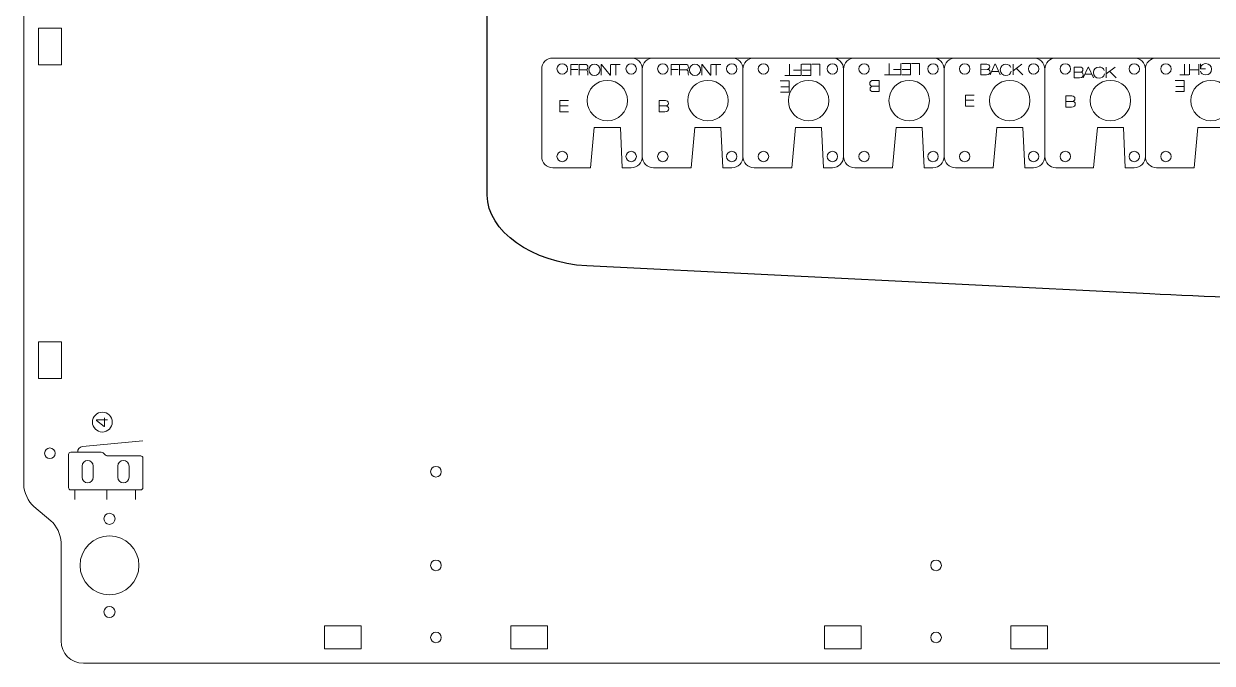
# Model space of a CAD drawing. Header units: millimetres. Extents: x 28 to 1172, y 29 to 868.
# Drawn here: x 28.5 to 283.6, y 29.5 to 166.8 of the extents above; entities that cross this region are included whole.
import ezdxf

# ---------------------------------------------------------------- set-up
doc = ezdxf.new("R2010")
doc.units = ezdxf.units.MM
doc.layers.get('0').update_dxf_attribs({"color": 1, "linetype": 'CONTINUOUS', "lineweight": 25, "true_color": 0xff0000})
for name, color, linetype, lineweight, true_color in [('E and B', 1, 'CONTINUOUS', 0, 0xff0000), ('E and B text', 7, 'CONTINUOUS', 0, 0x000000), ('New Cuts', 6, 'CONTINUOUS', 0, 0xff00ff), ('Text', 1, 'CONTINUOUS', 0, 0xff0000)]:
    doc.layers.add(name, color=color, linetype=linetype, lineweight=lineweight, true_color=true_color)

msp = doc.modelspace()

# ---------------------------------------------------------------- linework, layer by layer
at = {"color": 1, "true_color": 0xff0000}
for points in [[(127.98, 129.99), (127.98, 731.46)], [(270.18, 108.82), (149.33, 114.8)]]:
    msp.add_lwpolyline(points, dxfattribs=at)
for points in [[(149.33, 114.8), (137.59, 115.48), (127.98, 122.32), (127.98, 129.99)], [(303.9, 107.33), (297.11, 107.57), (281.94, 108.24), (270.18, 108.82)]]:
    msp.add_open_spline(points, degree=3, dxfattribs=at)
at = {"layer": 'E and B', "color": 1, "true_color": 0xff0000}
msp.add_line((142.07, 159.45), (310.05, 159.45), dxfattribs=at)
for points in [[(139.67, 157.05), (139.67, 138.28)], [(142.95, 157.11), (142.95, 157.11)], [(157.75, 157.11), (157.75, 157.11)], [(161.27, 157.05), (161.27, 138.28)], [(164.55, 157.11), (164.55, 157.11)], [(179.35, 157.11), (179.35, 157.11)], [(182.87, 157.05), (182.87, 138.28)], [(186.15, 157.11), (186.15, 157.11)], [(200.95, 157.11), (200.95, 157.11)], [(204.46, 157.05), (204.46, 138.28)], [(207.75, 157.11), (207.75, 157.11)], [(222.54, 157.11), (222.54, 157.11)], [(226.06, 157.05), (226.06, 138.28)], [(229.34, 157.11), (229.34, 157.11)], [(244.14, 157.11), (244.14, 157.11)], [(247.66, 157.05), (247.66, 138.28)], [(250.94, 157.11), (250.94, 157.11)], [(265.74, 157.11), (265.74, 157.11)], [(269.25, 157.05), (269.25, 138.28)], [(272.54, 157.11), (272.54, 157.11)], [(149.41, 150.31), (149.41, 150.31)], [(171.01, 150.31), (171.01, 150.31)], [(192.61, 150.31), (192.61, 150.31)], [(214.2, 150.31), (214.2, 150.31)], [(235.8, 150.31), (235.8, 150.31)], [(257.4, 150.31), (257.4, 150.31)], [(278.99, 150.31), (278.99, 150.31)], [(142.07, 135.88), (150.15, 135.88), (150.95, 144.55), (156.55, 144.55), (156.55, 144.55), (156.95, 135.88), (158.87, 135.88)], [(163.67, 135.88), (171.75, 135.88), (172.55, 144.55), (178.15, 144.55), (178.15, 144.55), (178.55, 135.88), (180.47, 135.88)], [(185.27, 135.88), (193.35, 135.88), (194.15, 144.55), (199.75, 144.55), (200.15, 135.88), (202.07, 135.88)], [(206.86, 135.88), (214.94, 135.88), (215.74, 144.55), (221.34, 144.55), (221.34, 144.55), (221.74, 135.88), (223.66, 135.88)], [(228.46, 135.88), (236.54, 135.88), (237.34, 144.55), (242.94, 144.55), (242.94, 144.55), (243.34, 135.88), (245.26, 135.88)], [(250.06, 135.88), (258.14, 135.88), (258.94, 144.55), (264.54, 144.55), (264.54, 144.55), (264.94, 135.88), (266.85, 135.88)], [(271.65, 135.88), (279.73, 135.88), (280.53, 144.55), (286.13, 144.55), (286.13, 144.55), (286.53, 135.88), (288.45, 135.88)], [(142.95, 138.31), (142.95, 138.31)], [(157.75, 138.31), (157.75, 138.31)], [(164.55, 138.31), (164.55, 138.31)], [(179.35, 138.31), (179.35, 138.31)], [(186.15, 138.31), (186.15, 138.31)], [(200.95, 138.31), (200.95, 138.31)], [(207.75, 138.31), (207.75, 138.31)], [(222.54, 138.31), (222.54, 138.31)], [(229.34, 138.31), (229.34, 138.31)], [(244.14, 138.31), (244.14, 138.31)], [(250.94, 138.31), (250.94, 138.31)], [(265.74, 138.31), (265.74, 138.31)], [(272.54, 138.31), (272.54, 138.31)]]:
    msp.add_lwpolyline(points, dxfattribs=at)
for points in [[(142.07, 159.45), (140.75, 159.45), (139.67, 158.38), (139.67, 157.05)], [(144.08, 158.23), (143.46, 158.23), (142.96, 157.73), (142.95, 157.11)], [(145.19, 157.1), (145.2, 157.72), (144.7, 158.22), (144.08, 158.23)], [(158.87, 158.23), (158.26, 158.23), (157.75, 157.73), (157.75, 157.11)], [(161.27, 157.05), (161.27, 158.38), (160.2, 159.45), (158.87, 159.45)], [(159.99, 157.1), (159.99, 157.72), (159.49, 158.22), (158.87, 158.23)], [(163.67, 159.45), (162.35, 159.45), (161.27, 158.38), (161.27, 157.05)], [(165.67, 158.23), (165.06, 158.23), (164.55, 157.73), (164.55, 157.11)], [(166.79, 157.1), (166.79, 157.72), (166.29, 158.22), (165.67, 158.23)], [(180.47, 158.23), (179.85, 158.23), (179.35, 157.73), (179.35, 157.11)], [(182.87, 157.05), (182.87, 158.38), (181.79, 159.45), (180.47, 159.45)], [(181.59, 157.1), (181.59, 157.72), (181.09, 158.22), (180.47, 158.23)], [(185.27, 159.45), (183.94, 159.45), (182.87, 158.38), (182.87, 157.05)], [(187.27, 158.23), (186.65, 158.23), (186.15, 157.73), (186.15, 157.11)], [(188.39, 157.1), (188.39, 157.72), (187.89, 158.22), (187.27, 158.23)], [(202.07, 158.23), (201.45, 158.23), (200.95, 157.73), (200.95, 157.11)], [(204.46, 157.05), (204.46, 158.38), (203.39, 159.45), (202.07, 159.45)], [(203.19, 157.1), (203.19, 157.72), (202.69, 158.22), (202.07, 158.23)], [(206.86, 159.45), (205.54, 159.45), (204.46, 158.38), (204.46, 157.05)], [(208.87, 158.23), (208.25, 158.23), (207.75, 157.73), (207.75, 157.11)], [(209.99, 157.1), (209.99, 157.72), (209.49, 158.22), (208.87, 158.23)], [(223.67, 158.23), (223.05, 158.23), (222.55, 157.73), (222.54, 157.11)], [(226.06, 157.05), (226.06, 158.38), (224.99, 159.45), (223.66, 159.45)], [(224.78, 157.1), (224.79, 157.72), (224.29, 158.22), (223.67, 158.23)], [(228.46, 159.45), (227.14, 159.45), (226.06, 158.38), (226.06, 157.05)], [(230.46, 158.23), (229.85, 158.23), (229.34, 157.73), (229.34, 157.11)], [(231.58, 157.1), (231.58, 157.72), (231.08, 158.22), (230.46, 158.23)], [(245.26, 158.23), (244.65, 158.23), (244.14, 157.73), (244.14, 157.11)], [(247.66, 157.05), (247.66, 158.38), (246.58, 159.45), (245.26, 159.45)], [(246.38, 157.1), (246.38, 157.72), (245.88, 158.22), (245.26, 158.23)], [(250.06, 159.45), (248.73, 159.45), (247.66, 158.38), (247.66, 157.05)], [(252.06, 158.23), (251.44, 158.23), (250.94, 157.73), (250.94, 157.11)], [(253.18, 157.1), (253.18, 157.72), (252.68, 158.22), (252.06, 158.23)], [(266.86, 158.23), (266.24, 158.23), (265.74, 157.73), (265.74, 157.11)], [(269.25, 157.05), (269.25, 158.38), (268.18, 159.45), (266.85, 159.45)], [(267.98, 157.1), (267.98, 157.72), (267.48, 158.22), (266.86, 158.23)], [(271.65, 159.45), (270.33, 159.45), (269.25, 158.38), (269.25, 157.05)], [(273.66, 158.23), (273.04, 158.23), (272.54, 157.73), (272.54, 157.11)], [(274.77, 157.1), (274.78, 157.72), (274.28, 158.22), (273.66, 158.23)], [(142.95, 157.11), (142.95, 156.49), (143.45, 155.99), (144.07, 155.99)], [(144.07, 155.99), (144.69, 155.98), (145.19, 156.48), (145.19, 157.1)], [(157.75, 157.11), (157.75, 156.49), (158.25, 155.99), (158.87, 155.99)], [(158.87, 155.99), (159.49, 155.98), (159.99, 156.48), (159.99, 157.1)], [(164.55, 157.11), (164.55, 156.49), (165.05, 155.99), (165.67, 155.99)], [(165.67, 155.99), (166.29, 155.98), (166.79, 156.48), (166.79, 157.1)], [(179.35, 157.11), (179.35, 156.49), (179.85, 155.99), (180.46, 155.99)], [(180.46, 155.99), (181.08, 155.98), (181.59, 156.48), (181.59, 157.1)], [(186.15, 157.11), (186.15, 156.49), (186.65, 155.99), (187.27, 155.99)], [(187.27, 155.99), (187.88, 155.98), (188.39, 156.48), (188.39, 157.1)], [(200.95, 157.11), (200.94, 156.49), (201.44, 155.99), (202.06, 155.99)], [(202.06, 155.99), (202.68, 155.98), (203.18, 156.48), (203.19, 157.1)], [(207.75, 157.11), (207.74, 156.49), (208.24, 155.99), (208.86, 155.99)], [(208.86, 155.99), (209.48, 155.98), (209.98, 156.48), (209.99, 157.1)], [(222.54, 157.11), (222.54, 156.49), (223.04, 155.99), (223.66, 155.99)], [(223.66, 155.99), (224.28, 155.98), (224.78, 156.48), (224.78, 157.1)], [(229.34, 157.11), (229.34, 156.49), (229.84, 155.99), (230.46, 155.99)], [(230.46, 155.99), (231.08, 155.98), (231.58, 156.48), (231.58, 157.1)], [(244.14, 157.11), (244.14, 156.49), (244.64, 155.99), (245.26, 155.99)], [(245.26, 155.99), (245.88, 155.98), (246.38, 156.48), (246.38, 157.1)], [(250.94, 157.11), (250.94, 156.49), (251.44, 155.99), (252.05, 155.99)], [(252.05, 155.99), (252.67, 155.98), (253.18, 156.48), (253.18, 157.1)], [(265.74, 157.11), (265.73, 156.49), (266.23, 155.99), (266.85, 155.99)], [(266.85, 155.99), (267.47, 155.98), (267.97, 156.48), (267.98, 157.1)], [(272.54, 157.11), (272.53, 156.49), (273.03, 155.99), (273.65, 155.99)], [(273.65, 155.99), (274.27, 155.98), (274.77, 156.48), (274.77, 157.1)], [(149.41, 150.31), (149.41, 152.7), (151.36, 154.65), (153.75, 154.65)], [(153.75, 154.65), (156.15, 154.65), (158.09, 152.7), (158.09, 150.31)], [(171.01, 150.31), (171.01, 152.7), (172.95, 154.65), (175.35, 154.65)], [(175.35, 154.65), (177.75, 154.65), (179.69, 152.7), (179.69, 150.31)], [(192.61, 150.31), (192.61, 152.7), (194.55, 154.65), (196.95, 154.65)], [(196.95, 154.65), (199.34, 154.65), (201.29, 152.7), (201.29, 150.31)], [(214.2, 150.31), (214.2, 152.7), (216.15, 154.65), (218.54, 154.65)], [(218.54, 154.65), (220.94, 154.65), (222.88, 152.7), (222.88, 150.31)], [(235.8, 150.31), (235.8, 152.7), (237.74, 154.65), (240.14, 154.65)], [(240.14, 154.65), (242.54, 154.65), (244.48, 152.7), (244.48, 150.31)], [(257.4, 150.31), (257.4, 152.7), (259.34, 154.65), (261.74, 154.65)], [(261.74, 154.65), (264.13, 154.65), (266.08, 152.7), (266.08, 150.31)], [(278.99, 150.31), (278.99, 152.7), (280.94, 154.65), (283.33, 154.65)], [(283.33, 154.65), (285.73, 154.65), (287.67, 152.7), (287.67, 150.31)], [(153.75, 145.97), (151.36, 145.97), (149.41, 147.91), (149.41, 150.31)], [(158.09, 150.31), (158.09, 147.91), (156.15, 145.97), (153.75, 145.97)], [(175.35, 145.97), (172.95, 145.97), (171.01, 147.91), (171.01, 150.31)], [(179.69, 150.31), (179.69, 147.91), (177.75, 145.97), (175.35, 145.97)], [(196.95, 145.97), (194.55, 145.97), (192.61, 147.91), (192.61, 150.31)], [(201.29, 150.31), (201.29, 147.91), (199.34, 145.97), (196.95, 145.97)], [(218.54, 145.97), (216.15, 145.97), (214.2, 147.91), (214.2, 150.31)], [(222.88, 150.31), (222.88, 147.91), (220.94, 145.97), (218.54, 145.97)], [(240.14, 145.97), (237.74, 145.97), (235.8, 147.91), (235.8, 150.31)], [(244.48, 150.31), (244.48, 147.91), (242.54, 145.97), (240.14, 145.97)], [(261.74, 145.97), (259.34, 145.97), (257.4, 147.91), (257.4, 150.31)], [(266.08, 150.31), (266.08, 147.91), (264.13, 145.97), (261.74, 145.97)], [(283.33, 145.97), (280.94, 145.97), (278.99, 147.91), (278.99, 150.31)], [(287.67, 150.31), (287.67, 147.91), (285.73, 145.97), (283.33, 145.97)], [(139.67, 138.28), (139.67, 136.95), (140.75, 135.88), (142.07, 135.88)], [(144.08, 139.42), (143.46, 139.43), (142.96, 138.93), (142.95, 138.31)], [(142.95, 138.31), (142.95, 137.69), (143.45, 137.19), (144.07, 137.19)], [(144.07, 137.19), (144.69, 137.18), (145.19, 137.68), (145.19, 138.3)], [(145.19, 138.3), (145.2, 138.92), (144.7, 139.42), (144.08, 139.42)], [(158.88, 139.43), (158.26, 139.43), (157.75, 138.93), (157.75, 138.31)], [(157.75, 138.31), (157.75, 137.69), (158.25, 137.19), (158.87, 137.19)], [(158.87, 137.19), (159.49, 137.18), (159.99, 137.68), (159.99, 138.3)], [(158.87, 135.88), (160.2, 135.88), (161.27, 136.95), (161.27, 138.28)], [(159.99, 138.3), (159.99, 138.92), (159.49, 139.42), (158.88, 139.43)], [(161.27, 138.28), (161.27, 136.95), (162.35, 135.88), (163.67, 135.88)], [(165.68, 139.42), (165.06, 139.43), (164.55, 138.93), (164.55, 138.31)], [(164.55, 138.31), (164.55, 137.69), (165.05, 137.19), (165.67, 137.19)], [(165.67, 137.19), (166.29, 137.18), (166.79, 137.68), (166.79, 138.3)], [(166.79, 138.3), (166.79, 138.92), (166.29, 139.42), (165.68, 139.42)], [(180.47, 139.43), (179.85, 139.43), (179.35, 138.93), (179.35, 138.31)], [(179.35, 138.31), (179.35, 137.69), (179.85, 137.19), (180.46, 137.19)], [(180.46, 137.19), (181.08, 137.18), (181.59, 137.68), (181.59, 138.3)], [(181.59, 138.3), (181.59, 138.92), (181.09, 139.42), (180.47, 139.43)], [(180.47, 135.88), (181.79, 135.88), (182.87, 136.95), (182.87, 138.28)], [(182.87, 138.28), (182.87, 136.95), (183.94, 135.88), (185.27, 135.88)], [(187.27, 139.42), (186.65, 139.43), (186.15, 138.93), (186.15, 138.31)], [(186.15, 138.31), (186.15, 137.69), (186.65, 137.19), (187.27, 137.19)], [(188.39, 138.3), (188.39, 138.92), (187.89, 139.42), (187.27, 139.42)], [(187.27, 137.19), (187.88, 137.18), (188.39, 137.68), (188.39, 138.3)], [(200.95, 138.31), (200.94, 137.69), (201.44, 137.19), (202.06, 137.19)], [(202.07, 139.43), (201.45, 139.43), (200.95, 138.93), (200.95, 138.31)], [(202.06, 137.19), (202.68, 137.18), (203.18, 137.68), (203.19, 138.3)], [(203.19, 138.3), (203.19, 138.92), (202.69, 139.42), (202.07, 139.43)], [(202.07, 135.88), (203.39, 135.88), (204.46, 136.95), (204.46, 138.28)], [(204.46, 138.28), (204.46, 136.95), (205.54, 135.88), (206.86, 135.88)], [(207.75, 138.31), (207.74, 137.69), (208.24, 137.19), (208.86, 137.19)], [(208.87, 139.42), (208.25, 139.43), (207.75, 138.93), (207.75, 138.31)], [(208.86, 137.19), (209.48, 137.18), (209.98, 137.68), (209.99, 138.3)], [(209.99, 138.3), (209.99, 138.92), (209.49, 139.42), (208.87, 139.42)], [(223.67, 139.43), (223.05, 139.43), (222.55, 138.93), (222.54, 138.31)], [(222.54, 138.31), (222.54, 137.69), (223.04, 137.19), (223.66, 137.19)], [(223.66, 137.19), (224.28, 137.18), (224.78, 137.68), (224.78, 138.3)], [(223.66, 135.88), (224.99, 135.88), (226.06, 136.95), (226.06, 138.28)], [(224.78, 138.3), (224.79, 138.92), (224.29, 139.42), (223.67, 139.43)], [(226.06, 138.28), (226.06, 136.95), (227.14, 135.88), (228.46, 135.88)], [(230.47, 139.42), (229.85, 139.43), (229.34, 138.93), (229.34, 138.31)], [(229.34, 138.31), (229.34, 137.69), (229.84, 137.19), (230.46, 137.19)], [(230.46, 137.19), (231.08, 137.18), (231.58, 137.68), (231.58, 138.3)], [(231.58, 138.3), (231.58, 138.92), (231.08, 139.42), (230.47, 139.42)], [(245.26, 139.43), (244.64, 139.43), (244.14, 138.93), (244.14, 138.31)], [(244.14, 138.31), (244.14, 137.69), (244.64, 137.19), (245.25, 137.19)], [(245.25, 137.19), (245.87, 137.18), (246.38, 137.68), (246.38, 138.3)], [(246.38, 138.3), (246.38, 138.92), (245.88, 139.42), (245.26, 139.43)], [(245.26, 135.88), (246.58, 135.88), (247.66, 136.95), (247.66, 138.28)], [(247.66, 138.28), (247.66, 136.95), (248.73, 135.88), (250.06, 135.88)], [(252.06, 139.42), (251.44, 139.43), (250.94, 138.93), (250.94, 138.31)], [(250.94, 138.31), (250.94, 137.69), (251.44, 137.19), (252.05, 137.19)], [(252.05, 137.19), (252.67, 137.18), (253.18, 137.68), (253.18, 138.3)], [(253.18, 138.3), (253.18, 138.92), (252.68, 139.42), (252.06, 139.42)], [(265.74, 138.31), (265.73, 137.69), (266.23, 137.19), (266.85, 137.19)], [(266.86, 139.43), (266.24, 139.43), (265.74, 138.93), (265.74, 138.31)], [(266.85, 137.19), (267.47, 137.18), (267.97, 137.68), (267.98, 138.3)], [(266.85, 135.88), (268.18, 135.88), (269.25, 136.95), (269.25, 138.28)], [(267.98, 138.3), (267.98, 138.92), (267.48, 139.42), (266.86, 139.43)], [(269.25, 138.28), (269.25, 136.95), (270.33, 135.88), (271.65, 135.88)], [(272.54, 138.31), (272.53, 137.69), (273.03, 137.19), (273.65, 137.19)], [(273.66, 139.42), (273.04, 139.43), (272.54, 138.93), (272.54, 138.31)], [(273.65, 137.19), (274.27, 137.18), (274.77, 137.68), (274.78, 138.3)], [(274.78, 138.3), (274.78, 138.92), (274.28, 139.42), (273.66, 139.42)]]:
    msp.add_open_spline(points, degree=3, dxfattribs=at)
at = {"layer": 'E and B text', "color": 5, "true_color": 0x0000ff}
for points in [[(214.27, 158.24), (214.27, 155.84)], [(216.73, 158.24), (216.73, 155.84), (215.05, 155.84)], [(216.94, 158.24), (218.83, 158.24), (218.83, 155.84), (216.96, 155.84)], [(219.06, 158.24), (220.75, 158.24), (220.75, 155.84)], [(282.16, 157.11), (281.07, 157.11), (281.07, 158.19)], [(145.9, 155.77), (145.9, 158.07), (147.51, 158.07)], [(145.9, 157), (147.42, 157)], [(147.68, 155.77), (147.68, 158.07), (148.94, 158.07)], [(149.03, 156.88), (147.68, 156.88)], [(149.03, 156.89), (149.03, 156.88)], [(151, 158.12), (151, 158.12)], [(152.46, 155.77), (152.46, 158.07), (152.54, 158.07), (154.35, 155.77), (154.43, 155.77), (154.43, 158.07)], [(154.56, 158.07), (156.54, 158.07)], [(155.56, 155.77), (155.56, 158.07)], [(167.47, 155.77), (167.47, 158.07), (169.08, 158.07)], [(167.47, 157), (168.99, 157)], [(169.25, 155.77), (169.25, 158.07), (170.52, 158.07)], [(170.6, 156.88), (169.25, 156.88)], [(170.6, 156.89), (170.6, 156.89)], [(172.57, 158.12), (172.57, 158.12)], [(174.03, 155.77), (174.03, 158.07), (174.11, 158.07), (175.93, 155.77), (176, 155.77), (176, 158.07)], [(176.13, 158.07), (178.11, 158.07)], [(177.13, 155.77), (177.13, 158.07)], [(193.9, 155.72), (191.83, 155.72)], [(192.86, 158.12), (192.86, 155.72)], [(195.33, 158.12), (195.33, 155.72), (193.64, 155.72)], [(195.33, 156.84), (193.74, 156.84)], [(195.54, 158.12), (197.43, 158.12), (197.43, 155.72), (195.56, 155.72)], [(197.43, 156.84), (195.63, 156.84)], [(197.66, 158.12), (199.34, 158.12), (199.34, 155.72)], [(215.31, 155.84), (213.24, 155.84)], [(216.73, 156.96), (215.15, 156.96)], [(218.83, 156.96), (217.04, 156.96)], [(233.96, 158.12), (235.21, 158.12)], [(235.13, 155.82), (233.96, 155.82), (233.96, 158.12), (233.96, 158.12)], [(235.32, 157.02), (233.96, 157.03)], [(235.32, 157.02), (235.32, 157.02)], [(235.9, 155.82), (236.96, 158.12), (237.04, 158.12), (238.1, 155.82)], [(237.75, 156.58), (236.25, 156.58)], [(240.85, 156.68), (242.74, 158.12)], [(240.85, 155.82), (240.85, 158.12)], [(241.55, 157.21), (242.95, 155.82)], [(253.96, 157.52), (255.21, 157.52)], [(255.13, 155.22), (253.96, 155.22), (253.96, 157.52), (253.96, 157.52)], [(255.32, 156.42), (253.96, 156.43)], [(255.32, 156.43), (255.32, 156.42)], [(255.9, 155.22), (256.96, 157.52), (257.04, 157.52), (258.1, 155.22)], [(257.75, 155.98), (256.24, 155.98)], [(260.85, 156.08), (262.74, 157.52)], [(260.85, 155.22), (260.85, 157.52)], [(261.54, 156.61), (262.95, 155.22)], [(278.6, 155.84), (276.62, 155.84)], [(277.64, 158.14), (277.64, 155.86)], [(278.75, 155.84), (278.75, 158.14)], [(280.72, 156.91), (278.75, 156.91)], [(280.72, 158.14), (280.72, 155.84)], [(190.88, 154.54), (192.79, 154.54), (192.79, 152.12), (190.9, 152.12)], [(192.79, 153.25), (190.98, 153.25)], [(210.69, 153.39), (210.69, 153.4)], [(210.69, 153.39), (212.12, 153.39)], [(210.89, 154.66), (212.12, 154.66), (212.12, 152.24), (212.12, 152.24)], [(275.66, 154.66), (277.56, 154.66), (277.56, 152.24), (275.68, 152.24)], [(277.56, 153.37), (275.76, 153.37)], [(212.12, 152.24), (210.81, 152.24)], [(232.53, 149.1), (230.63, 149.1), (230.63, 151.51), (232.51, 151.51)], [(252.16, 151.3), (253.47, 151.3)], [(253.38, 148.88), (252.16, 148.88), (252.16, 151.3), (252.16, 151.3)], [(145.45, 147.89), (143.55, 147.89), (143.55, 150.31), (145.43, 150.31)], [(143.55, 149.18), (145.35, 149.18)], [(164.89, 150.31), (166.21, 150.31)], [(166.12, 147.89), (164.89, 147.89), (164.89, 150.31), (164.89, 150.31)], [(166.32, 149.16), (164.89, 149.16)], [(166.32, 149.16), (166.32, 149.15)], [(230.63, 150.39), (232.43, 150.39)], [(253.59, 150.14), (252.16, 150.15)], [(253.59, 150.15), (253.59, 150.14)]]:
    msp.add_lwpolyline(points, dxfattribs=at)
for points in [[(281.15, 157.5), (281.31, 158.02), (281.76, 158.24), (282.24, 158.24)], [(282.24, 158.24), (282.9, 158.24), (283.43, 157.8), (283.43, 157.04)], [(148.94, 158.07), (149.4, 158.07), (149.58, 157.85), (149.58, 157.44)], [(149.58, 157.44), (149.58, 157.22), (149.43, 156.91), (149.03, 156.89)], [(149.03, 156.88), (149.38, 156.88), (149.54, 156.72), (149.54, 156.4)], [(149.54, 156.4), (149.54, 156.32), (149.54, 155.86), (149.59, 155.77)], [(149.81, 156.92), (149.81, 157.68), (150.34, 158.12), (151, 158.12)], [(151, 155.72), (150.34, 155.72), (149.81, 156.16), (149.81, 156.92)], [(151, 158.12), (151.66, 158.12), (152.19, 157.68), (152.19, 156.92)], [(152.19, 156.92), (152.19, 156.16), (151.66, 155.72), (151, 155.72)], [(170.52, 158.07), (170.98, 158.07), (171.15, 157.85), (171.15, 157.44)], [(171.15, 157.44), (171.15, 157.22), (171, 156.91), (170.6, 156.89)], [(170.6, 156.89), (170.95, 156.88), (171.11, 156.72), (171.11, 156.4)], [(171.11, 156.4), (171.11, 156.32), (171.11, 155.86), (171.16, 155.77)], [(171.38, 156.92), (171.38, 157.68), (171.91, 158.12), (172.57, 158.12)], [(172.57, 155.72), (171.91, 155.72), (171.38, 156.16), (171.38, 156.92)], [(172.57, 158.12), (173.23, 158.12), (173.76, 157.68), (173.76, 156.92)], [(173.76, 156.92), (173.76, 156.16), (173.23, 155.72), (172.57, 155.72)], [(235.9, 156.44), (235.9, 156.18), (235.73, 155.82), (235.13, 155.82)], [(235.21, 158.12), (235.58, 158.12), (235.83, 157.92), (235.83, 157.55)], [(235.83, 157.55), (235.83, 157.28), (235.59, 157.02), (235.32, 157.02)], [(235.32, 157.02), (235.62, 157.01), (235.9, 156.85), (235.9, 156.44)], [(238.11, 156.92), (238.11, 157.68), (238.64, 158.12), (239.3, 158.12)], [(239.3, 155.72), (238.64, 155.72), (238.11, 156.16), (238.11, 156.92)], [(239.3, 158.12), (239.84, 158.12), (240.27, 157.89), (240.4, 157.4)], [(240.45, 156.64), (240.38, 156.02), (239.83, 155.72), (239.3, 155.72)], [(255.9, 155.84), (255.9, 155.58), (255.73, 155.22), (255.13, 155.22)], [(255.21, 157.52), (255.58, 157.52), (255.83, 157.32), (255.83, 156.95)], [(255.83, 156.95), (255.83, 156.68), (255.59, 156.42), (255.32, 156.43)], [(255.32, 156.42), (255.62, 156.41), (255.9, 156.25), (255.9, 155.84)], [(258.11, 156.32), (258.11, 157.08), (258.64, 157.52), (259.3, 157.52)], [(259.3, 155.12), (258.64, 155.12), (258.11, 155.56), (258.11, 156.32)], [(259.3, 157.52), (259.84, 157.52), (260.27, 157.3), (260.39, 156.8)], [(260.45, 156.04), (260.38, 155.43), (259.83, 155.12), (259.3, 155.12)], [(281.07, 157.11), (281.11, 157.38), (281.15, 157.5), (281.15, 157.5)], [(282.24, 155.84), (281.52, 155.84), (281.19, 156.16), (281.11, 156.6)], [(283.43, 157.04), (283.43, 156.28), (282.9, 155.84), (282.24, 155.84)], [(210.08, 154), (210.08, 154.28), (210.26, 154.66), (210.89, 154.66)], [(210.69, 153.4), (210.38, 153.41), (210.08, 153.58), (210.08, 154)], [(210.16, 152.84), (210.16, 153.13), (210.41, 153.4), (210.69, 153.39)], [(210.81, 152.24), (210.42, 152.24), (210.16, 152.45), (210.16, 152.84)], [(253.47, 151.3), (253.85, 151.3), (254.12, 151.09), (254.12, 150.7)], [(254.12, 150.7), (254.12, 150.41), (253.87, 150.14), (253.59, 150.15)], [(166.93, 148.55), (166.93, 148.26), (166.75, 147.89), (166.12, 147.89)], [(166.21, 150.31), (166.59, 150.31), (166.86, 150.1), (166.86, 149.71)], [(166.86, 149.71), (166.86, 149.42), (166.61, 149.15), (166.32, 149.16)], [(166.32, 149.15), (166.64, 149.14), (166.93, 148.97), (166.93, 148.55)], [(254.2, 149.54), (254.2, 149.25), (254.02, 148.88), (253.38, 148.88)], [(253.59, 150.14), (253.9, 150.13), (254.2, 149.96), (254.2, 149.54)]]:
    msp.add_open_spline(points, degree=3, dxfattribs=at)
at = {"layer": 'New Cuts', "color": 1, "true_color": 0xff0000}
for p, q in [((28.5, 67.82), (28.5, 829.18)), ((41.3, 29.5), (1166.7, 29.5))]:
    msp.add_line(p, q, dxfattribs=at)
for points in [[(28.5, 276.86), (28.5, 67.82)], [(31.63, 157.98), (31.63, 165.86), (36.59, 165.86), (36.59, 157.98), (31.63, 157.98), (31.63, 157.98)], [(31.63, 90.64), (31.63, 98.52), (36.59, 98.52), (36.59, 90.64), (31.63, 90.64), (31.63, 90.64)], [(35.25, 74.58), (35.25, 74.58)], [(41.02, 71.82), (41.02, 69.42)], [(43.42, 69.42), (43.42, 71.82), (43.42, 71.82)], [(48.7, 71.82), (48.7, 69.42)], [(51.1, 69.42), (51.1, 71.82), (51.1, 71.82)], [(118.11, 70.62), (118.11, 70.62)], [(30.66, 63.18), (34.34, 60.1)], [(48.1, 60.51), (48.1, 60.51)], [(36.5, 55.46), (36.5, 34.3)], [(53.22, 50.51), (53.22, 50.51)], [(118.11, 50.51), (118.11, 50.51)], [(225.45, 50.51), (225.45, 50.51)], [(48.1, 40.51), (48.1, 40.51)], [(100.91, 37.52), (100.91, 32.56), (93.03, 32.56), (93.03, 37.52), (100.91, 37.52), (100.91, 37.52)], [(140.91, 37.52), (140.91, 32.56), (133.03, 32.56), (133.03, 37.52), (140.91, 37.52), (140.91, 37.52)], [(208.25, 37.52), (208.25, 32.56), (200.37, 32.56), (200.37, 37.52), (208.25, 37.52), (208.25, 37.52)], [(248.25, 37.52), (248.25, 32.56), (240.37, 32.56), (240.37, 37.52), (248.25, 37.52), (248.25, 37.52)], [(116.97, 33.9), (116.97, 33.9)], [(224.31, 33.9), (224.31, 33.9)], [(41.3, 29.5), (334.12, 29.5)]]:
    msp.add_lwpolyline(points, dxfattribs=at)
for points in [[(32.97, 74.58), (32.97, 75.21), (33.48, 75.72), (34.11, 75.72)], [(34.11, 73.44), (33.48, 73.44), (32.97, 73.95), (32.97, 74.58)], [(34.11, 75.72), (34.74, 75.72), (35.25, 75.21), (35.25, 74.58)], [(35.25, 74.58), (35.25, 73.95), (34.74, 73.44), (34.11, 73.44)], [(42.22, 73.02), (41.56, 73.02), (41.02, 72.48), (41.02, 71.82)], [(43.42, 71.82), (43.42, 72.48), (42.88, 73.02), (42.22, 73.02)], [(49.9, 73.02), (49.24, 73.02), (48.7, 72.48), (48.7, 71.82)], [(51.1, 71.82), (51.1, 72.48), (50.56, 73.02), (49.9, 73.02)], [(115.83, 70.62), (115.83, 71.25), (116.34, 71.76), (116.97, 71.76)], [(116.97, 71.76), (117.6, 71.76), (118.11, 71.25), (118.11, 70.62)], [(41.02, 69.42), (41.02, 68.76), (41.56, 68.22), (42.22, 68.22)], [(42.22, 68.22), (42.88, 68.22), (43.42, 68.76), (43.42, 69.42)], [(48.7, 69.42), (48.7, 68.76), (49.24, 68.22), (49.9, 68.22)], [(49.9, 68.22), (50.56, 68.22), (51.1, 68.76), (51.1, 69.42)], [(116.97, 69.48), (116.34, 69.48), (115.83, 69.99), (115.83, 70.62)], [(118.11, 70.62), (118.11, 69.99), (117.6, 69.48), (116.97, 69.48)], [(28.5, 67.82), (28.5, 66.26), (29.47, 64.18), (30.66, 63.18)], [(46.9, 61.71), (46.24, 61.71), (45.7, 61.17), (45.7, 60.51)], [(48.1, 60.51), (48.1, 61.17), (47.56, 61.71), (46.9, 61.71)], [(34.34, 60.1), (35.53, 59.1), (36.5, 57.02), (36.5, 55.46)], [(45.7, 60.51), (45.7, 59.85), (46.24, 59.31), (46.9, 59.31)], [(46.9, 59.31), (47.56, 59.31), (48.1, 59.85), (48.1, 60.51)], [(46.9, 56.83), (43.41, 56.83), (40.58, 54), (40.58, 50.51)], [(53.22, 50.51), (53.22, 54), (50.39, 56.83), (46.9, 56.83)], [(115.83, 50.51), (115.83, 51.14), (116.34, 51.65), (116.97, 51.65)], [(116.97, 51.65), (117.6, 51.65), (118.11, 51.14), (118.11, 50.51)], [(223.17, 50.51), (223.17, 51.14), (223.68, 51.65), (224.31, 51.65)], [(224.31, 51.65), (224.94, 51.65), (225.45, 51.14), (225.45, 50.51)], [(40.58, 50.51), (40.58, 47.02), (43.41, 44.19), (46.9, 44.19)], [(46.9, 44.19), (50.39, 44.19), (53.22, 47.02), (53.22, 50.51)], [(116.97, 49.37), (116.34, 49.37), (115.83, 49.88), (115.83, 50.51)], [(118.11, 50.51), (118.11, 49.88), (117.6, 49.37), (116.97, 49.37)], [(224.31, 49.37), (223.68, 49.37), (223.17, 49.88), (223.17, 50.51)], [(225.45, 50.51), (225.45, 49.88), (224.94, 49.37), (224.31, 49.37)], [(46.9, 41.71), (46.24, 41.71), (45.7, 41.17), (45.7, 40.51)], [(48.1, 40.51), (48.1, 41.17), (47.56, 41.71), (46.9, 41.71)], [(45.7, 40.51), (45.7, 39.85), (46.24, 39.31), (46.9, 39.31)], [(46.9, 39.31), (47.56, 39.31), (48.1, 39.85), (48.1, 40.51)], [(115.83, 35.04), (115.83, 35.67), (116.34, 36.18), (116.97, 36.18)], [(116.97, 36.18), (117.6, 36.18), (118.11, 35.67), (118.11, 35.04)], [(223.17, 35.04), (223.17, 35.67), (223.68, 36.18), (224.31, 36.18)], [(224.31, 36.18), (224.94, 36.18), (225.45, 35.67), (225.45, 35.04)], [(36.5, 34.3), (36.5, 31.66), (38.66, 29.5), (41.3, 29.5)], [(116.97, 33.9), (116.34, 33.9), (115.83, 34.41), (115.83, 35.04)], [(118.11, 35.04), (118.11, 34.41), (117.6, 33.9), (116.97, 33.9)], [(224.31, 33.9), (223.68, 33.9), (223.17, 34.41), (223.17, 35.04)], [(225.45, 35.04), (225.45, 34.41), (224.94, 33.9), (224.31, 33.9)]]:
    msp.add_open_spline(points, degree=3, dxfattribs=at)
at = {"layer": 'text', "color": 5, "true_color": 0x0000ff}
for points in [[(45.85, 81.73), (45.85, 80.33), (45.75, 80.33), (44.09, 81.65), (44.09, 81.73), (45.85, 81.73)], [(45.36, 83.4), (45.36, 83.4)], [(45.85, 82.22), (45.85, 81.73), (46.48, 81.73)], [(41.12, 76.02), (54.07, 77.24)], [(38.13, 74.34), (38.13, 67.18)], [(45.12, 74.79), (38.58, 74.79)], [(45.85, 74.38), (45.83, 74.42)], [(53.62, 74.01), (46.56, 74.01)], [(54.07, 67.18), (54.07, 73.56), (54.07, 73.56)], [(38.58, 66.73), (53.62, 66.73)], [(39.49, 66.73), (39.49, 64.65)], [(46.33, 66.73), (46.33, 64.65)], [(52.47, 66.73), (52.47, 64.65)]]:
    msp.add_lwpolyline(points, dxfattribs=at)
for points in [[(43.24, 81.27), (43.24, 82.45), (44.19, 83.4), (45.36, 83.4)], [(45.36, 83.4), (46.54, 83.4), (47.49, 82.45), (47.49, 81.27)], [(45.36, 79.15), (44.19, 79.15), (43.24, 80.1), (43.24, 81.27)], [(47.49, 81.27), (47.49, 80.1), (46.54, 79.15), (45.36, 79.15)], [(38.58, 74.79), (38.33, 74.79), (38.13, 74.59), (38.13, 74.34)], [(40.08, 74.82), (40.02, 75.45), (40.49, 75.96), (41.12, 76.02)], [(45.83, 74.42), (45.69, 74.63), (45.37, 74.79), (45.12, 74.79)], [(46.56, 74.01), (46.31, 74.01), (46, 74.18), (45.85, 74.38)], [(54.07, 73.56), (54.07, 73.81), (53.87, 74.01), (53.62, 74.01)], [(38.13, 67.18), (38.13, 66.93), (38.33, 66.73), (38.58, 66.73)], [(53.62, 66.73), (53.87, 66.73), (54.07, 66.93), (54.07, 67.18)]]:
    msp.add_open_spline(points, degree=3, dxfattribs=at)

doc.saveas('drawing.dxf')
